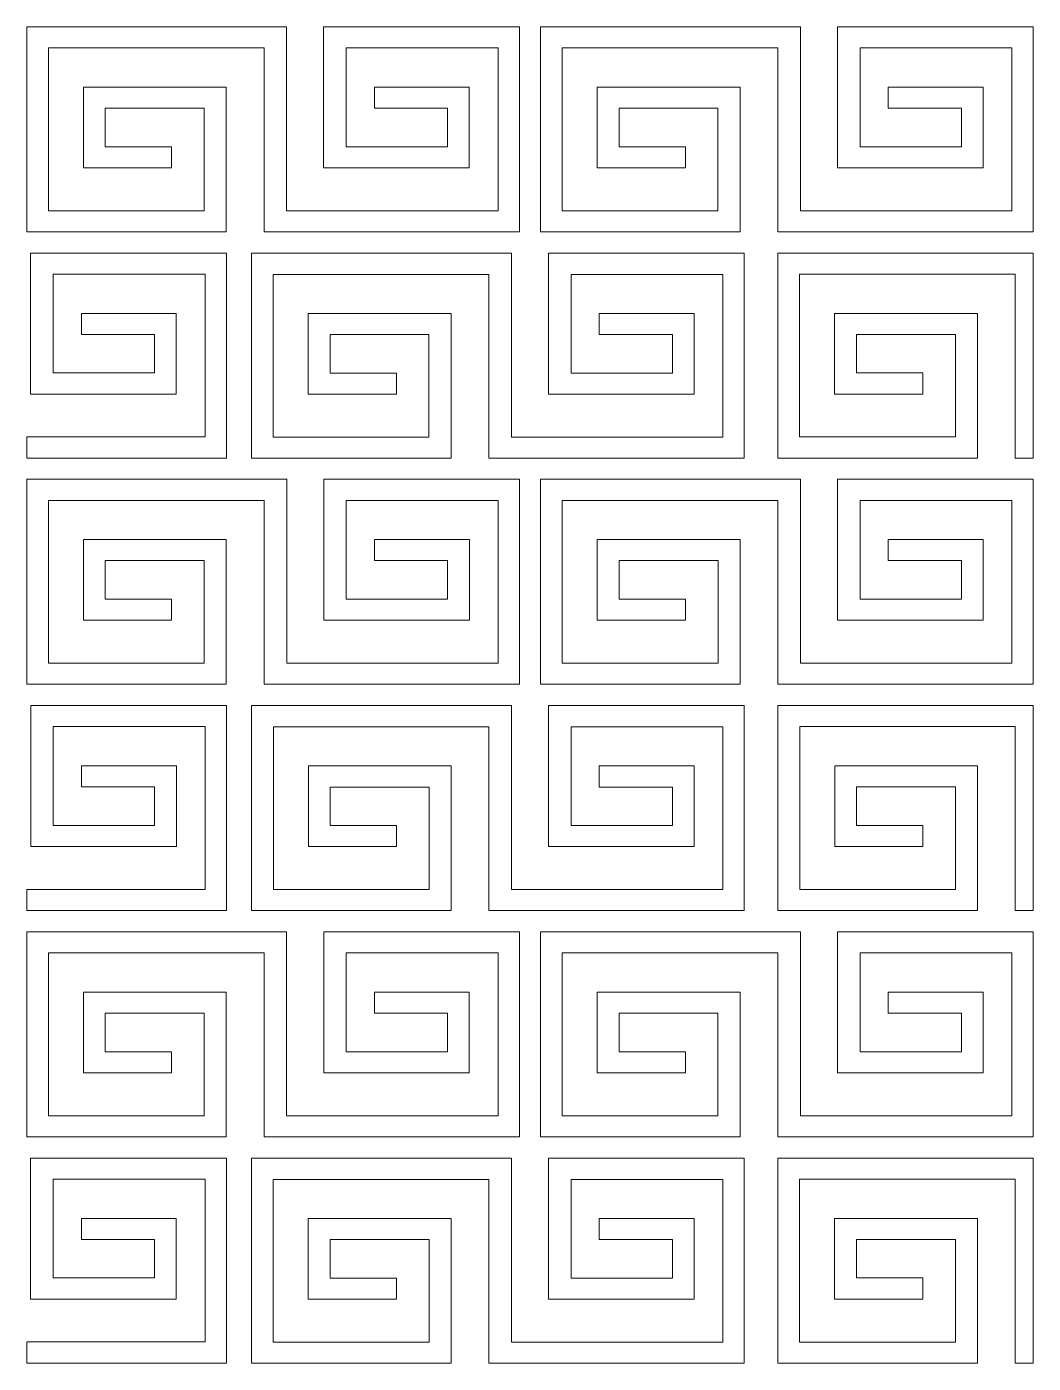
# Model space of a CAD drawing. Header units: centimetres. Extents: x -91 to 91, y -115 to 115.
# Drawn here: x 5.1 to 90.8, y -114.6 to -0.9 of the extents above; entities that cross this region are included whole.
import ezdxf

# ---------------------------------------------------------------- set-up
doc = ezdxf.new("R2010")
doc.units = ezdxf.units.CM
doc.header["$MEASUREMENT"] = 0
doc.layers.add('layer 1', color=7, linetype='Continuous')

msp = doc.modelspace()

# ---------------------------------------------------------------- linework, layer by layer
at = {"layer": 'layer 1', "color": 177, "lineweight": 9}
for points, knots in [([(17.46894, -12.90943), (17.46894, -12.90943), (17.46894, -11.10879), (17.46894, -11.10879), (17.46894, -11.10879), (17.46894, -11.10879), (11.8181, -11.10879), (11.8181, -11.10879), (11.8181, -11.10879), (11.8181, -11.10879), (11.8181, -7.84029), (11.8181, -7.84029), (11.8181, -7.84029), (11.8181, -7.84029), (20.24269, -7.84028), (20.24269, -7.84028), (20.24269, -7.84028), (20.24269, -7.84028), (20.24269, -16.55642), (20.24269, -16.55642), (20.24269, -16.55642), (20.24269, -16.55642), (6.98907, -16.55642), (6.98907, -16.55642), (6.98907, -16.55642), (6.98907, -16.55642), (6.98908, -2.71167), (6.98908, -2.71167), (6.98908, -2.71167), (6.98908, -2.71167), (25.3444, -2.71167), (25.3444, -2.71167), (25.3444, -2.71167), (25.3444, -2.71167), (25.3444, -18.35682), (25.3444, -18.35682), (25.3444, -18.35682), (25.3444, -18.35682), (47.07592, -18.35682), (47.07592, -18.35682), (47.07592, -18.35682), (47.07592, -18.35682), (47.07592, -0.905), (47.07592, -0.905), (47.07592, -0.905), (47.07592, -0.905), (30.41442, -0.905), (30.41442, -0.905), (30.41442, -0.905), (30.41442, -0.905), (30.41442, -12.91051), (30.41442, -12.91051), (30.41442, -12.91051), (30.41442, -12.91051), (42.81248, -12.91051), (42.81248, -12.91051), (42.81248, -12.91051), (42.81248, -12.91051), (42.81248, -6.04247), (42.81248, -6.04247), (42.81248, -6.04247), (42.81248, -6.04247), (34.72987, -6.04247), (34.72987, -6.04247), (34.72987, -6.04247), (34.72987, -6.04247), (34.72987, -7.84072), (34.72987, -7.84072), (34.72987, -7.84072), (34.72987, -7.84072), (40.96248, -7.84028), (40.96248, -7.84028), (40.96248, -7.84028), (40.96248, -7.84028), (40.96265, -11.10904), (40.96265, -11.10904), (40.96265, -11.10904), (40.96265, -11.10904), (32.33236, -11.10904), (32.33236, -11.10904), (32.33236, -11.10904), (32.33236, -11.10904), (32.33235, -2.71238), (32.33235, -2.71238), (32.33235, -2.71238), (32.33235, -2.71238), (45.26076, -2.71238), (45.26076, -2.71238), (45.26076, -2.71238), (45.26076, -2.71238), (45.26075, -16.55588), (45.26075, -16.55588), (45.26075, -16.55588), (45.26075, -16.55588), (27.26212, -16.55601), (27.26212, -16.55601), (27.26212, -16.55601), (27.26212, -16.55601), (27.26212, -0.90527), (27.26212, -0.90527), (27.26212, -0.90527), (27.26212, -0.90527), (5.13985, -0.90505), (5.13985, -0.90505), (5.13985, -0.90505), (5.13985, -0.90505), (5.13985, -18.3544), (5.13985, -18.3544), (5.13985, -18.3544), (5.13985, -18.3544), (22.12537, -18.35467), (22.12537, -18.35467), (22.12537, -18.35467), (22.12537, -18.35467), (22.12537, -6.04339), (22.12537, -6.04339), (22.12537, -6.04339), (22.12537, -6.04339), (9.96878, -6.04247), (9.96878, -6.04247), (9.96878, -6.04247), (9.96878, -6.04247), (9.96878, -12.91051), (9.96878, -12.91051), (9.96878, -12.91051), (9.96878, -12.91051), (17.46894, -12.90943), (17.46894, -12.90943)], [0, 0, 0, 0, 0.03030303, 0.03030303, 0.03030303, 0.03030303, 0.060606061, 0.060606061, 0.060606061, 0.060606061, 0.090909091, 0.090909091, 0.090909091, 0.090909091, 0.121212121, 0.121212121, 0.121212121, 0.121212121, 0.151515152, 0.151515152, 0.151515152, 0.151515152, 0.181818182, 0.181818182, 0.181818182, 0.181818182, 0.212121212, 0.212121212, 0.212121212, 0.212121212, 0.242424242, 0.242424242, 0.242424242, 0.242424242, 0.272727273, 0.272727273, 0.272727273, 0.272727273, 0.303030303, 0.303030303, 0.303030303, 0.303030303, 0.333333333, 0.333333333, 0.333333333, 0.333333333, 0.363636364, 0.363636364, 0.363636364, 0.363636364, 0.393939394, 0.393939394, 0.393939394, 0.393939394, 0.424242424, 0.424242424, 0.424242424, 0.424242424, 0.454545455, 0.454545455, 0.454545455, 0.454545455, 0.484848485, 0.484848485, 0.484848485, 0.484848485, 0.515151515, 0.515151515, 0.515151515, 0.515151515, 0.545454545, 0.545454545, 0.545454545, 0.545454545, 0.575757576, 0.575757576, 0.575757576, 0.575757576, 0.606060606, 0.606060606, 0.606060606, 0.606060606, 0.636363636, 0.636363636, 0.636363636, 0.636363636, 0.666666667, 0.666666667, 0.666666667, 0.666666667, 0.696969697, 0.696969697, 0.696969697, 0.696969697, 0.727272727, 0.727272727, 0.727272727, 0.727272727, 0.757575758, 0.757575758, 0.757575758, 0.757575758, 0.787878788, 0.787878788, 0.787878788, 0.787878788, 0.818181818, 0.818181818, 0.818181818, 0.818181818, 0.848484848, 0.848484848, 0.848484848, 0.848484848, 0.878787879, 0.878787879, 0.878787879, 0.878787879, 0.909090909, 0.909090909, 0.909090909, 0.909090909, 0.939393939, 0.939393939, 0.939393939, 0.939393939, 1, 1, 1, 1]), ([(61.20451, -12.90943), (61.20451, -12.90943), (61.20451, -11.10879), (61.20451, -11.10879), (61.20451, -11.10879), (61.20451, -11.10879), (55.55367, -11.10879), (55.55367, -11.10879), (55.55367, -11.10879), (55.55367, -11.10879), (55.55367, -7.84029), (55.55367, -7.84029), (55.55367, -7.84029), (55.55367, -7.84029), (63.97826, -7.84028), (63.97826, -7.84028), (63.97826, -7.84028), (63.97826, -7.84028), (63.97826, -16.55642), (63.97826, -16.55642), (63.97826, -16.55642), (63.97826, -16.55642), (50.72464, -16.55642), (50.72464, -16.55642), (50.72464, -16.55642), (50.72464, -16.55642), (50.72465, -2.71167), (50.72465, -2.71167), (50.72465, -2.71167), (50.72465, -2.71167), (69.07997, -2.71167), (69.07997, -2.71167), (69.07997, -2.71167), (69.07997, -2.71167), (69.07997, -18.35682), (69.07997, -18.35682), (69.07997, -18.35682), (69.07997, -18.35682), (90.81149, -18.35682), (90.81149, -18.35682), (90.81149, -18.35682), (90.81149, -18.35682), (90.81149, -0.905), (90.81149, -0.905), (90.81149, -0.905), (90.81149, -0.905), (74.14999, -0.905), (74.14999, -0.905), (74.14999, -0.905), (74.14999, -0.905), (74.14999, -12.91051), (74.14999, -12.91051), (74.14999, -12.91051), (74.14999, -12.91051), (86.54805, -12.91051), (86.54805, -12.91051), (86.54805, -12.91051), (86.54805, -12.91051), (86.54805, -6.04247), (86.54805, -6.04247), (86.54805, -6.04247), (86.54805, -6.04247), (78.46544, -6.04247), (78.46544, -6.04247), (78.46544, -6.04247), (78.46544, -6.04247), (78.46544, -7.84072), (78.46544, -7.84072), (78.46544, -7.84072), (78.46544, -7.84072), (84.69805, -7.84028), (84.69805, -7.84028), (84.69805, -7.84028), (84.69805, -7.84028), (84.69822, -11.10904), (84.69822, -11.10904), (84.69822, -11.10904), (84.69822, -11.10904), (76.06793, -11.10904), (76.06793, -11.10904), (76.06793, -11.10904), (76.06793, -11.10904), (76.06792, -2.71238), (76.06792, -2.71238), (76.06792, -2.71238), (76.06792, -2.71238), (88.99633, -2.71238), (88.99633, -2.71238), (88.99633, -2.71238), (88.99633, -2.71238), (88.99632, -16.55588), (88.99632, -16.55588), (88.99632, -16.55588), (88.99632, -16.55588), (70.99769, -16.55601), (70.99769, -16.55601), (70.99769, -16.55601), (70.99769, -16.55601), (70.99769, -0.90527), (70.99769, -0.90527), (70.99769, -0.90527), (70.99769, -0.90527), (48.87542, -0.90505), (48.87542, -0.90505), (48.87542, -0.90505), (48.87542, -0.90505), (48.87542, -18.3544), (48.87542, -18.3544), (48.87542, -18.3544), (48.87542, -18.3544), (65.86094, -18.35467), (65.86094, -18.35467), (65.86094, -18.35467), (65.86094, -18.35467), (65.86094, -6.04339), (65.86094, -6.04339), (65.86094, -6.04339), (65.86094, -6.04339), (53.70435, -6.04247), (53.70435, -6.04247), (53.70435, -6.04247), (53.70435, -6.04247), (53.70435, -12.91051), (53.70435, -12.91051), (53.70435, -12.91051), (53.70435, -12.91051), (61.20451, -12.90943), (61.20451, -12.90943)], [0, 0, 0, 0, 0.03030303, 0.03030303, 0.03030303, 0.03030303, 0.060606061, 0.060606061, 0.060606061, 0.060606061, 0.090909091, 0.090909091, 0.090909091, 0.090909091, 0.121212121, 0.121212121, 0.121212121, 0.121212121, 0.151515152, 0.151515152, 0.151515152, 0.151515152, 0.181818182, 0.181818182, 0.181818182, 0.181818182, 0.212121212, 0.212121212, 0.212121212, 0.212121212, 0.242424242, 0.242424242, 0.242424242, 0.242424242, 0.272727273, 0.272727273, 0.272727273, 0.272727273, 0.303030303, 0.303030303, 0.303030303, 0.303030303, 0.333333333, 0.333333333, 0.333333333, 0.333333333, 0.363636364, 0.363636364, 0.363636364, 0.363636364, 0.393939394, 0.393939394, 0.393939394, 0.393939394, 0.424242424, 0.424242424, 0.424242424, 0.424242424, 0.454545455, 0.454545455, 0.454545455, 0.454545455, 0.484848485, 0.484848485, 0.484848485, 0.484848485, 0.515151515, 0.515151515, 0.515151515, 0.515151515, 0.545454545, 0.545454545, 0.545454545, 0.545454545, 0.575757576, 0.575757576, 0.575757576, 0.575757576, 0.606060606, 0.606060606, 0.606060606, 0.606060606, 0.636363636, 0.636363636, 0.636363636, 0.636363636, 0.666666667, 0.666666667, 0.666666667, 0.666666667, 0.696969697, 0.696969697, 0.696969697, 0.696969697, 0.727272727, 0.727272727, 0.727272727, 0.727272727, 0.757575758, 0.757575758, 0.757575758, 0.757575758, 0.787878788, 0.787878788, 0.787878788, 0.787878788, 0.818181818, 0.818181818, 0.818181818, 0.818181818, 0.848484848, 0.848484848, 0.848484848, 0.848484848, 0.878787879, 0.878787879, 0.878787879, 0.878787879, 0.909090909, 0.909090909, 0.909090909, 0.909090909, 0.939393939, 0.939393939, 0.939393939, 0.939393939, 1, 1, 1, 1]), ([(5.14456, -37.6067), (5.14456, -37.6067), (22.13512, -37.60717), (22.13512, -37.60717), (22.13512, -37.60717), (22.13512, -37.60717), (22.13512, -20.15535), (22.13512, -20.15535), (22.13512, -20.15535), (22.13512, -20.15535), (5.47362, -20.15535), (5.47362, -20.15535), (5.47362, -20.15535), (5.47362, -20.15535), (5.47362, -32.16086), (5.47362, -32.16086), (5.47362, -32.16086), (5.47362, -32.16086), (17.87168, -32.16086), (17.87168, -32.16086), (17.87168, -32.16086), (17.87168, -32.16086), (17.87168, -25.29282), (17.87168, -25.29282), (17.87168, -25.29282), (17.87168, -25.29282), (9.78907, -25.29282), (9.78907, -25.29282), (9.78907, -25.29282), (9.78907, -25.29282), (9.78907, -27.09107), (9.78907, -27.09107), (9.78907, -27.09107), (9.78907, -27.09107), (16.02168, -27.09063), (16.02168, -27.09063), (16.02168, -27.09063), (16.02168, -27.09063), (16.02185, -30.35939), (16.02185, -30.35939), (16.02185, -30.35939), (16.02185, -30.35939), (7.39156, -30.35939), (7.39156, -30.35939), (7.39156, -30.35939), (7.39156, -30.35939), (7.39155, -21.96273), (7.39155, -21.96273), (7.39155, -21.96273), (7.39155, -21.96273), (20.31996, -21.96273), (20.31996, -21.96273), (20.31996, -21.96273), (20.31996, -21.96273), (20.31995, -35.80623), (20.31995, -35.80623), (20.31995, -35.80623), (20.31995, -35.80623), (5.14456, -35.8067), (5.14456, -35.8067), (5.14456, -35.8067), (5.14456, -35.8067), (5.14456, -37.6067), (5.14456, -37.6067)], [0, 0, 0, 0, 0.058823529, 0.058823529, 0.058823529, 0.058823529, 0.117647059, 0.117647059, 0.117647059, 0.117647059, 0.176470588, 0.176470588, 0.176470588, 0.176470588, 0.235294118, 0.235294118, 0.235294118, 0.235294118, 0.294117647, 0.294117647, 0.294117647, 0.294117647, 0.352941176, 0.352941176, 0.352941176, 0.352941176, 0.411764706, 0.411764706, 0.411764706, 0.411764706, 0.470588235, 0.470588235, 0.470588235, 0.470588235, 0.529411765, 0.529411765, 0.529411765, 0.529411765, 0.588235294, 0.588235294, 0.588235294, 0.588235294, 0.647058824, 0.647058824, 0.647058824, 0.647058824, 0.705882353, 0.705882353, 0.705882353, 0.705882353, 0.764705882, 0.764705882, 0.764705882, 0.764705882, 0.823529412, 0.823529412, 0.823529412, 0.823529412, 0.882352941, 0.882352941, 0.882352941, 0.882352941, 1, 1, 1, 1]), ([(36.60681, -32.16866), (36.60681, -32.16866), (36.60681, -30.36802), (36.60681, -30.36802), (36.60681, -30.36802), (36.60681, -30.36802), (30.95597, -30.36802), (30.95597, -30.36802), (30.95597, -30.36802), (30.95597, -30.36802), (30.95597, -27.09952), (30.95597, -27.09952), (30.95597, -27.09952), (30.95597, -27.09952), (39.38056, -27.09951), (39.38056, -27.09951), (39.38056, -27.09951), (39.38056, -27.09951), (39.38056, -35.81565), (39.38056, -35.81565), (39.38056, -35.81565), (39.38056, -35.81565), (26.12694, -35.81565), (26.12694, -35.81565), (26.12694, -35.81565), (26.12694, -35.81565), (26.12695, -21.9709), (26.12695, -21.9709), (26.12695, -21.9709), (26.12695, -21.9709), (44.48227, -21.9709), (44.48227, -21.9709), (44.48227, -21.9709), (44.48227, -21.9709), (44.48227, -37.61605), (44.48227, -37.61605), (44.48227, -37.61605), (44.48227, -37.61605), (66.21379, -37.61605), (66.21379, -37.61605), (66.21379, -37.61605), (66.21379, -37.61605), (66.21379, -20.16423), (66.21379, -20.16423), (66.21379, -20.16423), (66.21379, -20.16423), (49.55229, -20.16423), (49.55229, -20.16423), (49.55229, -20.16423), (49.55229, -20.16423), (49.55229, -32.16974), (49.55229, -32.16974), (49.55229, -32.16974), (49.55229, -32.16974), (61.95035, -32.16974), (61.95035, -32.16974), (61.95035, -32.16974), (61.95035, -32.16974), (61.95035, -25.3017), (61.95035, -25.3017), (61.95035, -25.3017), (61.95035, -25.3017), (53.86774, -25.3017), (53.86774, -25.3017), (53.86774, -25.3017), (53.86774, -25.3017), (53.86774, -27.09995), (53.86774, -27.09995), (53.86774, -27.09995), (53.86774, -27.09995), (60.10035, -27.09951), (60.10035, -27.09951), (60.10035, -27.09951), (60.10035, -27.09951), (60.10052, -30.36827), (60.10052, -30.36827), (60.10052, -30.36827), (60.10052, -30.36827), (51.47023, -30.36827), (51.47023, -30.36827), (51.47023, -30.36827), (51.47023, -30.36827), (51.47022, -21.97161), (51.47022, -21.97161), (51.47022, -21.97161), (51.47022, -21.97161), (64.39863, -21.97161), (64.39863, -21.97161), (64.39863, -21.97161), (64.39863, -21.97161), (64.39862, -35.81511), (64.39862, -35.81511), (64.39862, -35.81511), (64.39862, -35.81511), (46.39999, -35.81524), (46.39999, -35.81524), (46.39999, -35.81524), (46.39999, -35.81524), (46.39999, -20.1645), (46.39999, -20.1645), (46.39999, -20.1645), (46.39999, -20.1645), (24.27772, -20.16428), (24.27772, -20.16428), (24.27772, -20.16428), (24.27772, -20.16428), (24.27772, -37.61363), (24.27772, -37.61363), (24.27772, -37.61363), (24.27772, -37.61363), (41.26324, -37.6139), (41.26324, -37.6139), (41.26324, -37.6139), (41.26324, -37.6139), (41.26324, -25.30262), (41.26324, -25.30262), (41.26324, -25.30262), (41.26324, -25.30262), (29.10665, -25.3017), (29.10665, -25.3017), (29.10665, -25.3017), (29.10665, -25.3017), (29.10665, -32.16974), (29.10665, -32.16974), (29.10665, -32.16974), (29.10665, -32.16974), (36.60681, -32.16866), (36.60681, -32.16866)], [0, 0, 0, 0, 0.03030303, 0.03030303, 0.03030303, 0.03030303, 0.060606061, 0.060606061, 0.060606061, 0.060606061, 0.090909091, 0.090909091, 0.090909091, 0.090909091, 0.121212121, 0.121212121, 0.121212121, 0.121212121, 0.151515152, 0.151515152, 0.151515152, 0.151515152, 0.181818182, 0.181818182, 0.181818182, 0.181818182, 0.212121212, 0.212121212, 0.212121212, 0.212121212, 0.242424242, 0.242424242, 0.242424242, 0.242424242, 0.272727273, 0.272727273, 0.272727273, 0.272727273, 0.303030303, 0.303030303, 0.303030303, 0.303030303, 0.333333333, 0.333333333, 0.333333333, 0.333333333, 0.363636364, 0.363636364, 0.363636364, 0.363636364, 0.393939394, 0.393939394, 0.393939394, 0.393939394, 0.424242424, 0.424242424, 0.424242424, 0.424242424, 0.454545455, 0.454545455, 0.454545455, 0.454545455, 0.484848485, 0.484848485, 0.484848485, 0.484848485, 0.515151515, 0.515151515, 0.515151515, 0.515151515, 0.545454545, 0.545454545, 0.545454545, 0.545454545, 0.575757576, 0.575757576, 0.575757576, 0.575757576, 0.606060606, 0.606060606, 0.606060606, 0.606060606, 0.636363636, 0.636363636, 0.636363636, 0.636363636, 0.666666667, 0.666666667, 0.666666667, 0.666666667, 0.696969697, 0.696969697, 0.696969697, 0.696969697, 0.727272727, 0.727272727, 0.727272727, 0.727272727, 0.757575758, 0.757575758, 0.757575758, 0.757575758, 0.787878788, 0.787878788, 0.787878788, 0.787878788, 0.818181818, 0.818181818, 0.818181818, 0.818181818, 0.848484848, 0.848484848, 0.848484848, 0.848484848, 0.878787879, 0.878787879, 0.878787879, 0.878787879, 0.909090909, 0.909090909, 0.909090909, 0.909090909, 0.939393939, 0.939393939, 0.939393939, 0.939393939, 1, 1, 1, 1]), ([(90.81514, -20.15556), (90.81514, -20.15556), (69.07816, -20.15535), (69.07816, -20.15535), (69.07816, -20.15535), (69.07816, -20.15535), (69.07816, -37.6047), (69.07816, -37.6047), (69.07816, -37.6047), (69.07816, -37.6047), (86.06368, -37.60497), (86.06368, -37.60497), (86.06368, -37.60497), (86.06368, -37.60497), (86.06368, -25.29369), (86.06368, -25.29369), (86.06368, -25.29369), (86.06368, -25.29369), (73.90709, -25.29277), (73.90709, -25.29277), (73.90709, -25.29277), (73.90709, -25.29277), (73.90709, -32.16081), (73.90709, -32.16081), (73.90709, -32.16081), (73.90709, -32.16081), (81.40725, -32.15973), (81.40725, -32.15973), (81.40725, -32.15973), (81.40725, -32.15973), (81.40725, -30.35909), (81.40725, -30.35909), (81.40725, -30.35909), (81.40725, -30.35909), (75.75641, -30.35909), (75.75641, -30.35909), (75.75641, -30.35909), (75.75641, -30.35909), (75.75641, -27.09059), (75.75641, -27.09059), (75.75641, -27.09059), (75.75641, -27.09059), (84.181, -27.09058), (84.181, -27.09058), (84.181, -27.09058), (84.181, -27.09058), (84.181, -35.80672), (84.181, -35.80672), (84.181, -35.80672), (84.181, -35.80672), (70.92738, -35.80672), (70.92738, -35.80672), (70.92738, -35.80672), (70.92738, -35.80672), (70.92739, -21.96197), (70.92739, -21.96197), (70.92739, -21.96197), (70.92739, -21.96197), (89.28271, -21.96197), (89.28271, -21.96197), (89.28271, -21.96197), (89.28271, -21.96197), (89.28271, -37.60712), (89.28271, -37.60712), (89.28271, -37.60712), (89.28271, -37.60712), (90.81457, -37.60672), (90.81457, -37.60672), (90.81457, -37.60672), (90.81457, -37.60672), (90.81514, -20.15556), (90.81514, -20.15556)], [0, 0, 0, 0, 0.052631579, 0.052631579, 0.052631579, 0.052631579, 0.105263158, 0.105263158, 0.105263158, 0.105263158, 0.157894737, 0.157894737, 0.157894737, 0.157894737, 0.210526316, 0.210526316, 0.210526316, 0.210526316, 0.263157895, 0.263157895, 0.263157895, 0.263157895, 0.315789474, 0.315789474, 0.315789474, 0.315789474, 0.368421053, 0.368421053, 0.368421053, 0.368421053, 0.421052632, 0.421052632, 0.421052632, 0.421052632, 0.473684211, 0.473684211, 0.473684211, 0.473684211, 0.526315789, 0.526315789, 0.526315789, 0.526315789, 0.578947368, 0.578947368, 0.578947368, 0.578947368, 0.631578947, 0.631578947, 0.631578947, 0.631578947, 0.684210526, 0.684210526, 0.684210526, 0.684210526, 0.736842105, 0.736842105, 0.736842105, 0.736842105, 0.789473684, 0.789473684, 0.789473684, 0.789473684, 0.842105263, 0.842105263, 0.842105263, 0.842105263, 0.894736842, 0.894736842, 0.894736842, 0.894736842, 1, 1, 1, 1]), ([(17.47322, -51.39681), (17.47322, -51.39681), (17.47322, -49.59617), (17.47322, -49.59617), (17.47322, -49.59617), (17.47322, -49.59617), (11.82238, -49.59617), (11.82238, -49.59617), (11.82238, -49.59617), (11.82238, -49.59617), (11.82238, -46.32767), (11.82238, -46.32767), (11.82238, -46.32767), (11.82238, -46.32767), (20.24697, -46.32766), (20.24697, -46.32766), (20.24697, -46.32766), (20.24697, -46.32766), (20.24697, -55.0438), (20.24697, -55.0438), (20.24697, -55.0438), (20.24697, -55.0438), (6.99335, -55.0438), (6.99335, -55.0438), (6.99335, -55.0438), (6.99335, -55.0438), (6.99336, -41.19905), (6.99336, -41.19905), (6.99336, -41.19905), (6.99336, -41.19905), (25.34868, -41.19905), (25.34868, -41.19905), (25.34868, -41.19905), (25.34868, -41.19905), (25.34868, -56.8442), (25.34868, -56.8442), (25.34868, -56.8442), (25.34868, -56.8442), (47.0802, -56.8442), (47.0802, -56.8442), (47.0802, -56.8442), (47.0802, -56.8442), (47.0802, -39.39238), (47.0802, -39.39238), (47.0802, -39.39238), (47.0802, -39.39238), (30.4187, -39.39238), (30.4187, -39.39238), (30.4187, -39.39238), (30.4187, -39.39238), (30.4187, -51.39789), (30.4187, -51.39789), (30.4187, -51.39789), (30.4187, -51.39789), (42.81676, -51.39789), (42.81676, -51.39789), (42.81676, -51.39789), (42.81676, -51.39789), (42.81676, -44.52985), (42.81676, -44.52985), (42.81676, -44.52985), (42.81676, -44.52985), (34.73415, -44.52985), (34.73415, -44.52985), (34.73415, -44.52985), (34.73415, -44.52985), (34.73415, -46.3281), (34.73415, -46.3281), (34.73415, -46.3281), (34.73415, -46.3281), (40.96676, -46.32766), (40.96676, -46.32766), (40.96676, -46.32766), (40.96676, -46.32766), (40.96693, -49.59642), (40.96693, -49.59642), (40.96693, -49.59642), (40.96693, -49.59642), (32.33664, -49.59642), (32.33664, -49.59642), (32.33664, -49.59642), (32.33664, -49.59642), (32.33663, -41.19976), (32.33663, -41.19976), (32.33663, -41.19976), (32.33663, -41.19976), (45.26504, -41.19976), (45.26504, -41.19976), (45.26504, -41.19976), (45.26504, -41.19976), (45.26503, -55.04326), (45.26503, -55.04326), (45.26503, -55.04326), (45.26503, -55.04326), (27.2664, -55.04339), (27.2664, -55.04339), (27.2664, -55.04339), (27.2664, -55.04339), (27.2664, -39.39265), (27.2664, -39.39265), (27.2664, -39.39265), (27.2664, -39.39265), (5.14413, -39.39243), (5.14413, -39.39243), (5.14413, -39.39243), (5.14413, -39.39243), (5.14413, -56.84178), (5.14413, -56.84178), (5.14413, -56.84178), (5.14413, -56.84178), (22.12965, -56.84205), (22.12965, -56.84205), (22.12965, -56.84205), (22.12965, -56.84205), (22.12965, -44.53077), (22.12965, -44.53077), (22.12965, -44.53077), (22.12965, -44.53077), (9.97306, -44.52985), (9.97306, -44.52985), (9.97306, -44.52985), (9.97306, -44.52985), (9.97306, -51.39789), (9.97306, -51.39789), (9.97306, -51.39789), (9.97306, -51.39789), (17.47322, -51.39681), (17.47322, -51.39681)], [0, 0, 0, 0, 0.03030303, 0.03030303, 0.03030303, 0.03030303, 0.060606061, 0.060606061, 0.060606061, 0.060606061, 0.090909091, 0.090909091, 0.090909091, 0.090909091, 0.121212121, 0.121212121, 0.121212121, 0.121212121, 0.151515152, 0.151515152, 0.151515152, 0.151515152, 0.181818182, 0.181818182, 0.181818182, 0.181818182, 0.212121212, 0.212121212, 0.212121212, 0.212121212, 0.242424242, 0.242424242, 0.242424242, 0.242424242, 0.272727273, 0.272727273, 0.272727273, 0.272727273, 0.303030303, 0.303030303, 0.303030303, 0.303030303, 0.333333333, 0.333333333, 0.333333333, 0.333333333, 0.363636364, 0.363636364, 0.363636364, 0.363636364, 0.393939394, 0.393939394, 0.393939394, 0.393939394, 0.424242424, 0.424242424, 0.424242424, 0.424242424, 0.454545455, 0.454545455, 0.454545455, 0.454545455, 0.484848485, 0.484848485, 0.484848485, 0.484848485, 0.515151515, 0.515151515, 0.515151515, 0.515151515, 0.545454545, 0.545454545, 0.545454545, 0.545454545, 0.575757576, 0.575757576, 0.575757576, 0.575757576, 0.606060606, 0.606060606, 0.606060606, 0.606060606, 0.636363636, 0.636363636, 0.636363636, 0.636363636, 0.666666667, 0.666666667, 0.666666667, 0.666666667, 0.696969697, 0.696969697, 0.696969697, 0.696969697, 0.727272727, 0.727272727, 0.727272727, 0.727272727, 0.757575758, 0.757575758, 0.757575758, 0.757575758, 0.787878788, 0.787878788, 0.787878788, 0.787878788, 0.818181818, 0.818181818, 0.818181818, 0.818181818, 0.848484848, 0.848484848, 0.848484848, 0.848484848, 0.878787879, 0.878787879, 0.878787879, 0.878787879, 0.909090909, 0.909090909, 0.909090909, 0.909090909, 0.939393939, 0.939393939, 0.939393939, 0.939393939, 1, 1, 1, 1]), ([(61.20879, -51.39681), (61.20879, -51.39681), (61.20879, -49.59617), (61.20879, -49.59617), (61.20879, -49.59617), (61.20879, -49.59617), (55.55795, -49.59617), (55.55795, -49.59617), (55.55795, -49.59617), (55.55795, -49.59617), (55.55795, -46.32767), (55.55795, -46.32767), (55.55795, -46.32767), (55.55795, -46.32767), (63.98254, -46.32766), (63.98254, -46.32766), (63.98254, -46.32766), (63.98254, -46.32766), (63.98254, -55.0438), (63.98254, -55.0438), (63.98254, -55.0438), (63.98254, -55.0438), (50.72892, -55.0438), (50.72892, -55.0438), (50.72892, -55.0438), (50.72892, -55.0438), (50.72893, -41.19905), (50.72893, -41.19905), (50.72893, -41.19905), (50.72893, -41.19905), (69.08425, -41.19905), (69.08425, -41.19905), (69.08425, -41.19905), (69.08425, -41.19905), (69.08425, -56.8442), (69.08425, -56.8442), (69.08425, -56.8442), (69.08425, -56.8442), (90.81577, -56.8442), (90.81577, -56.8442), (90.81577, -56.8442), (90.81577, -56.8442), (90.81577, -39.39238), (90.81577, -39.39238), (90.81577, -39.39238), (90.81577, -39.39238), (74.15427, -39.39238), (74.15427, -39.39238), (74.15427, -39.39238), (74.15427, -39.39238), (74.15427, -51.39789), (74.15427, -51.39789), (74.15427, -51.39789), (74.15427, -51.39789), (86.55233, -51.39789), (86.55233, -51.39789), (86.55233, -51.39789), (86.55233, -51.39789), (86.55233, -44.52985), (86.55233, -44.52985), (86.55233, -44.52985), (86.55233, -44.52985), (78.46972, -44.52985), (78.46972, -44.52985), (78.46972, -44.52985), (78.46972, -44.52985), (78.46972, -46.3281), (78.46972, -46.3281), (78.46972, -46.3281), (78.46972, -46.3281), (84.70233, -46.32766), (84.70233, -46.32766), (84.70233, -46.32766), (84.70233, -46.32766), (84.7025, -49.59642), (84.7025, -49.59642), (84.7025, -49.59642), (84.7025, -49.59642), (76.07221, -49.59642), (76.07221, -49.59642), (76.07221, -49.59642), (76.07221, -49.59642), (76.0722, -41.19976), (76.0722, -41.19976), (76.0722, -41.19976), (76.0722, -41.19976), (89.00061, -41.19976), (89.00061, -41.19976), (89.00061, -41.19976), (89.00061, -41.19976), (89.0006, -55.04326), (89.0006, -55.04326), (89.0006, -55.04326), (89.0006, -55.04326), (71.00197, -55.04339), (71.00197, -55.04339), (71.00197, -55.04339), (71.00197, -55.04339), (71.00197, -39.39265), (71.00197, -39.39265), (71.00197, -39.39265), (71.00197, -39.39265), (48.8797, -39.39243), (48.8797, -39.39243), (48.8797, -39.39243), (48.8797, -39.39243), (48.8797, -56.84178), (48.8797, -56.84178), (48.8797, -56.84178), (48.8797, -56.84178), (65.86522, -56.84205), (65.86522, -56.84205), (65.86522, -56.84205), (65.86522, -56.84205), (65.86522, -44.53077), (65.86522, -44.53077), (65.86522, -44.53077), (65.86522, -44.53077), (53.70863, -44.52985), (53.70863, -44.52985), (53.70863, -44.52985), (53.70863, -44.52985), (53.70863, -51.39789), (53.70863, -51.39789), (53.70863, -51.39789), (53.70863, -51.39789), (61.20879, -51.39681), (61.20879, -51.39681)], [0, 0, 0, 0, 0.03030303, 0.03030303, 0.03030303, 0.03030303, 0.060606061, 0.060606061, 0.060606061, 0.060606061, 0.090909091, 0.090909091, 0.090909091, 0.090909091, 0.121212121, 0.121212121, 0.121212121, 0.121212121, 0.151515152, 0.151515152, 0.151515152, 0.151515152, 0.181818182, 0.181818182, 0.181818182, 0.181818182, 0.212121212, 0.212121212, 0.212121212, 0.212121212, 0.242424242, 0.242424242, 0.242424242, 0.242424242, 0.272727273, 0.272727273, 0.272727273, 0.272727273, 0.303030303, 0.303030303, 0.303030303, 0.303030303, 0.333333333, 0.333333333, 0.333333333, 0.333333333, 0.363636364, 0.363636364, 0.363636364, 0.363636364, 0.393939394, 0.393939394, 0.393939394, 0.393939394, 0.424242424, 0.424242424, 0.424242424, 0.424242424, 0.454545455, 0.454545455, 0.454545455, 0.454545455, 0.484848485, 0.484848485, 0.484848485, 0.484848485, 0.515151515, 0.515151515, 0.515151515, 0.515151515, 0.545454545, 0.545454545, 0.545454545, 0.545454545, 0.575757576, 0.575757576, 0.575757576, 0.575757576, 0.606060606, 0.606060606, 0.606060606, 0.606060606, 0.636363636, 0.636363636, 0.636363636, 0.636363636, 0.666666667, 0.666666667, 0.666666667, 0.666666667, 0.696969697, 0.696969697, 0.696969697, 0.696969697, 0.727272727, 0.727272727, 0.727272727, 0.727272727, 0.757575758, 0.757575758, 0.757575758, 0.757575758, 0.787878788, 0.787878788, 0.787878788, 0.787878788, 0.818181818, 0.818181818, 0.818181818, 0.818181818, 0.848484848, 0.848484848, 0.848484848, 0.848484848, 0.878787879, 0.878787879, 0.878787879, 0.878787879, 0.909090909, 0.909090909, 0.909090909, 0.909090909, 0.939393939, 0.939393939, 0.939393939, 0.939393939, 1, 1, 1, 1]), ([(5.14465, -74.29347), (5.14465, -74.29347), (20.32423, -74.29361), (20.32423, -74.29361), (20.32423, -74.29361), (20.32423, -74.29361), (20.32424, -60.45011), (20.32424, -60.45011), (20.32424, -60.45011), (20.32424, -60.45011), (7.39583, -60.45011), (7.39583, -60.45011), (7.39583, -60.45011), (7.39583, -60.45011), (7.39584, -68.84677), (7.39584, -68.84677), (7.39584, -68.84677), (7.39584, -68.84677), (16.02613, -68.84677), (16.02613, -68.84677), (16.02613, -68.84677), (16.02613, -68.84677), (16.02596, -65.57801), (16.02596, -65.57801), (16.02596, -65.57801), (16.02596, -65.57801), (9.79335, -65.57845), (9.79335, -65.57845), (9.79335, -65.57845), (9.79335, -65.57845), (9.79335, -63.7802), (9.79335, -63.7802), (9.79335, -63.7802), (9.79335, -63.7802), (17.87596, -63.7802), (17.87596, -63.7802), (17.87596, -63.7802), (17.87596, -63.7802), (17.87596, -70.64824), (17.87596, -70.64824), (17.87596, -70.64824), (17.87596, -70.64824), (5.4779, -70.64824), (5.4779, -70.64824), (5.4779, -70.64824), (5.4779, -70.64824), (5.4779, -58.64273), (5.4779, -58.64273), (5.4779, -58.64273), (5.4779, -58.64273), (22.1394, -58.64273), (22.1394, -58.64273), (22.1394, -58.64273), (22.1394, -58.64273), (22.1394, -76.09455), (22.1394, -76.09455), (22.1394, -76.09455), (22.1394, -76.09455), (5.14454, -76.09456), (5.14454, -76.09456), (5.14454, -76.09456), (5.14454, -76.09456), (5.14465, -74.29347), (5.14465, -74.29347)], [0, 0, 0, 0, 0.058823529, 0.058823529, 0.058823529, 0.058823529, 0.117647059, 0.117647059, 0.117647059, 0.117647059, 0.176470588, 0.176470588, 0.176470588, 0.176470588, 0.235294118, 0.235294118, 0.235294118, 0.235294118, 0.294117647, 0.294117647, 0.294117647, 0.294117647, 0.352941176, 0.352941176, 0.352941176, 0.352941176, 0.411764706, 0.411764706, 0.411764706, 0.411764706, 0.470588235, 0.470588235, 0.470588235, 0.470588235, 0.529411765, 0.529411765, 0.529411765, 0.529411765, 0.588235294, 0.588235294, 0.588235294, 0.588235294, 0.647058824, 0.647058824, 0.647058824, 0.647058824, 0.705882353, 0.705882353, 0.705882353, 0.705882353, 0.764705882, 0.764705882, 0.764705882, 0.764705882, 0.823529412, 0.823529412, 0.823529412, 0.823529412, 0.882352941, 0.882352941, 0.882352941, 0.882352941, 1, 1, 1, 1]), ([(36.61109, -70.65604), (36.61109, -70.65604), (36.61109, -68.8554), (36.61109, -68.8554), (36.61109, -68.8554), (36.61109, -68.8554), (30.96025, -68.8554), (30.96025, -68.8554), (30.96025, -68.8554), (30.96025, -68.8554), (30.96025, -65.5869), (30.96025, -65.5869), (30.96025, -65.5869), (30.96025, -65.5869), (39.38484, -65.58689), (39.38484, -65.58689), (39.38484, -65.58689), (39.38484, -65.58689), (39.38484, -74.30303), (39.38484, -74.30303), (39.38484, -74.30303), (39.38484, -74.30303), (26.13122, -74.30303), (26.13122, -74.30303), (26.13122, -74.30303), (26.13122, -74.30303), (26.13123, -60.45828), (26.13123, -60.45828), (26.13123, -60.45828), (26.13123, -60.45828), (44.48655, -60.45828), (44.48655, -60.45828), (44.48655, -60.45828), (44.48655, -60.45828), (44.48655, -76.10343), (44.48655, -76.10343), (44.48655, -76.10343), (44.48655, -76.10343), (66.21807, -76.10343), (66.21807, -76.10343), (66.21807, -76.10343), (66.21807, -76.10343), (66.21807, -58.65161), (66.21807, -58.65161), (66.21807, -58.65161), (66.21807, -58.65161), (49.55657, -58.65161), (49.55657, -58.65161), (49.55657, -58.65161), (49.55657, -58.65161), (49.55657, -70.65712), (49.55657, -70.65712), (49.55657, -70.65712), (49.55657, -70.65712), (61.95463, -70.65712), (61.95463, -70.65712), (61.95463, -70.65712), (61.95463, -70.65712), (61.95463, -63.78908), (61.95463, -63.78908), (61.95463, -63.78908), (61.95463, -63.78908), (53.87202, -63.78908), (53.87202, -63.78908), (53.87202, -63.78908), (53.87202, -63.78908), (53.87202, -65.58733), (53.87202, -65.58733), (53.87202, -65.58733), (53.87202, -65.58733), (60.10463, -65.58689), (60.10463, -65.58689), (60.10463, -65.58689), (60.10463, -65.58689), (60.1048, -68.85565), (60.1048, -68.85565), (60.1048, -68.85565), (60.1048, -68.85565), (51.47451, -68.85565), (51.47451, -68.85565), (51.47451, -68.85565), (51.47451, -68.85565), (51.4745, -60.45899), (51.4745, -60.45899), (51.4745, -60.45899), (51.4745, -60.45899), (64.40291, -60.45899), (64.40291, -60.45899), (64.40291, -60.45899), (64.40291, -60.45899), (64.4029, -74.30249), (64.4029, -74.30249), (64.4029, -74.30249), (64.4029, -74.30249), (46.40427, -74.30262), (46.40427, -74.30262), (46.40427, -74.30262), (46.40427, -74.30262), (46.40427, -58.65188), (46.40427, -58.65188), (46.40427, -58.65188), (46.40427, -58.65188), (24.282, -58.65166), (24.282, -58.65166), (24.282, -58.65166), (24.282, -58.65166), (24.282, -76.10101), (24.282, -76.10101), (24.282, -76.10101), (24.282, -76.10101), (41.26752, -76.10128), (41.26752, -76.10128), (41.26752, -76.10128), (41.26752, -76.10128), (41.26752, -63.79), (41.26752, -63.79), (41.26752, -63.79), (41.26752, -63.79), (29.11093, -63.78908), (29.11093, -63.78908), (29.11093, -63.78908), (29.11093, -63.78908), (29.11093, -70.65712), (29.11093, -70.65712), (29.11093, -70.65712), (29.11093, -70.65712), (36.61109, -70.65604), (36.61109, -70.65604)], [0, 0, 0, 0, 0.03030303, 0.03030303, 0.03030303, 0.03030303, 0.060606061, 0.060606061, 0.060606061, 0.060606061, 0.090909091, 0.090909091, 0.090909091, 0.090909091, 0.121212121, 0.121212121, 0.121212121, 0.121212121, 0.151515152, 0.151515152, 0.151515152, 0.151515152, 0.181818182, 0.181818182, 0.181818182, 0.181818182, 0.212121212, 0.212121212, 0.212121212, 0.212121212, 0.242424242, 0.242424242, 0.242424242, 0.242424242, 0.272727273, 0.272727273, 0.272727273, 0.272727273, 0.303030303, 0.303030303, 0.303030303, 0.303030303, 0.333333333, 0.333333333, 0.333333333, 0.333333333, 0.363636364, 0.363636364, 0.363636364, 0.363636364, 0.393939394, 0.393939394, 0.393939394, 0.393939394, 0.424242424, 0.424242424, 0.424242424, 0.424242424, 0.454545455, 0.454545455, 0.454545455, 0.454545455, 0.484848485, 0.484848485, 0.484848485, 0.484848485, 0.515151515, 0.515151515, 0.515151515, 0.515151515, 0.545454545, 0.545454545, 0.545454545, 0.545454545, 0.575757576, 0.575757576, 0.575757576, 0.575757576, 0.606060606, 0.606060606, 0.606060606, 0.606060606, 0.636363636, 0.636363636, 0.636363636, 0.636363636, 0.666666667, 0.666666667, 0.666666667, 0.666666667, 0.696969697, 0.696969697, 0.696969697, 0.696969697, 0.727272727, 0.727272727, 0.727272727, 0.727272727, 0.757575758, 0.757575758, 0.757575758, 0.757575758, 0.787878788, 0.787878788, 0.787878788, 0.787878788, 0.818181818, 0.818181818, 0.818181818, 0.818181818, 0.848484848, 0.848484848, 0.848484848, 0.848484848, 0.878787879, 0.878787879, 0.878787879, 0.878787879, 0.909090909, 0.909090909, 0.909090909, 0.909090909, 0.939393939, 0.939393939, 0.939393939, 0.939393939, 1, 1, 1, 1]), ([(90.81459, -58.64294), (90.81459, -58.64294), (69.08244, -58.64273), (69.08244, -58.64273), (69.08244, -58.64273), (69.08244, -58.64273), (69.08244, -76.09208), (69.08244, -76.09208), (69.08244, -76.09208), (69.08244, -76.09208), (86.06796, -76.09235), (86.06796, -76.09235), (86.06796, -76.09235), (86.06796, -76.09235), (86.06796, -63.78107), (86.06796, -63.78107), (86.06796, -63.78107), (86.06796, -63.78107), (73.91137, -63.78015), (73.91137, -63.78015), (73.91137, -63.78015), (73.91137, -63.78015), (73.91137, -70.64819), (73.91137, -70.64819), (73.91137, -70.64819), (73.91137, -70.64819), (81.41153, -70.64711), (81.41153, -70.64711), (81.41153, -70.64711), (81.41153, -70.64711), (81.41153, -68.84647), (81.41153, -68.84647), (81.41153, -68.84647), (81.41153, -68.84647), (75.76069, -68.84647), (75.76069, -68.84647), (75.76069, -68.84647), (75.76069, -68.84647), (75.76069, -65.57797), (75.76069, -65.57797), (75.76069, -65.57797), (75.76069, -65.57797), (84.18528, -65.57796), (84.18528, -65.57796), (84.18528, -65.57796), (84.18528, -65.57796), (84.18528, -74.2941), (84.18528, -74.2941), (84.18528, -74.2941), (84.18528, -74.2941), (70.93166, -74.2941), (70.93166, -74.2941), (70.93166, -74.2941), (70.93166, -74.2941), (70.93167, -60.44935), (70.93167, -60.44935), (70.93167, -60.44935), (70.93167, -60.44935), (89.28699, -60.44935), (89.28699, -60.44935), (89.28699, -60.44935), (89.28699, -60.44935), (89.28699, -76.0945), (89.28699, -76.0945), (89.28699, -76.0945), (89.28699, -76.0945), (90.81462, -76.0945), (90.81462, -76.0945), (90.81462, -76.0945), (90.81462, -76.0945), (90.81459, -58.64294), (90.81459, -58.64294)], [0, 0, 0, 0, 0.052631579, 0.052631579, 0.052631579, 0.052631579, 0.105263158, 0.105263158, 0.105263158, 0.105263158, 0.157894737, 0.157894737, 0.157894737, 0.157894737, 0.210526316, 0.210526316, 0.210526316, 0.210526316, 0.263157895, 0.263157895, 0.263157895, 0.263157895, 0.315789474, 0.315789474, 0.315789474, 0.315789474, 0.368421053, 0.368421053, 0.368421053, 0.368421053, 0.421052632, 0.421052632, 0.421052632, 0.421052632, 0.473684211, 0.473684211, 0.473684211, 0.473684211, 0.526315789, 0.526315789, 0.526315789, 0.526315789, 0.578947368, 0.578947368, 0.578947368, 0.578947368, 0.631578947, 0.631578947, 0.631578947, 0.631578947, 0.684210526, 0.684210526, 0.684210526, 0.684210526, 0.736842105, 0.736842105, 0.736842105, 0.736842105, 0.789473684, 0.789473684, 0.789473684, 0.789473684, 0.842105263, 0.842105263, 0.842105263, 0.842105263, 0.894736842, 0.894736842, 0.894736842, 0.894736842, 1, 1, 1, 1]), ([(17.47008, -89.90283), (17.47008, -89.90283), (17.47008, -88.10219), (17.47008, -88.10219), (17.47008, -88.10219), (17.47008, -88.10219), (11.81924, -88.10219), (11.81924, -88.10219), (11.81924, -88.10219), (11.81924, -88.10219), (11.81924, -84.83369), (11.81924, -84.83369), (11.81924, -84.83369), (11.81924, -84.83369), (20.24383, -84.83368), (20.24383, -84.83368), (20.24383, -84.83368), (20.24383, -84.83368), (20.24383, -93.54982), (20.24383, -93.54982), (20.24383, -93.54982), (20.24383, -93.54982), (6.99021, -93.54982), (6.99021, -93.54982), (6.99021, -93.54982), (6.99021, -93.54982), (6.99022, -79.70507), (6.99022, -79.70507), (6.99022, -79.70507), (6.99022, -79.70507), (25.34554, -79.70507), (25.34554, -79.70507), (25.34554, -79.70507), (25.34554, -79.70507), (25.34554, -95.35022), (25.34554, -95.35022), (25.34554, -95.35022), (25.34554, -95.35022), (47.07706, -95.35022), (47.07706, -95.35022), (47.07706, -95.35022), (47.07706, -95.35022), (47.07706, -77.8984), (47.07706, -77.8984), (47.07706, -77.8984), (47.07706, -77.8984), (30.41556, -77.8984), (30.41556, -77.8984), (30.41556, -77.8984), (30.41556, -77.8984), (30.41556, -89.90391), (30.41556, -89.90391), (30.41556, -89.90391), (30.41556, -89.90391), (42.81362, -89.90391), (42.81362, -89.90391), (42.81362, -89.90391), (42.81362, -89.90391), (42.81362, -83.03587), (42.81362, -83.03587), (42.81362, -83.03587), (42.81362, -83.03587), (34.73101, -83.03587), (34.73101, -83.03587), (34.73101, -83.03587), (34.73101, -83.03587), (34.73101, -84.83412), (34.73101, -84.83412), (34.73101, -84.83412), (34.73101, -84.83412), (40.96362, -84.83368), (40.96362, -84.83368), (40.96362, -84.83368), (40.96362, -84.83368), (40.96379, -88.10244), (40.96379, -88.10244), (40.96379, -88.10244), (40.96379, -88.10244), (32.3335, -88.10244), (32.3335, -88.10244), (32.3335, -88.10244), (32.3335, -88.10244), (32.33349, -79.70578), (32.33349, -79.70578), (32.33349, -79.70578), (32.33349, -79.70578), (45.2619, -79.70578), (45.2619, -79.70578), (45.2619, -79.70578), (45.2619, -79.70578), (45.26189, -93.54928), (45.26189, -93.54928), (45.26189, -93.54928), (45.26189, -93.54928), (27.26326, -93.54941), (27.26326, -93.54941), (27.26326, -93.54941), (27.26326, -93.54941), (27.26326, -77.89867), (27.26326, -77.89867), (27.26326, -77.89867), (27.26326, -77.89867), (5.14099, -77.89845), (5.14099, -77.89845), (5.14099, -77.89845), (5.14099, -77.89845), (5.14099, -95.3478), (5.14099, -95.3478), (5.14099, -95.3478), (5.14099, -95.3478), (22.12651, -95.34807), (22.12651, -95.34807), (22.12651, -95.34807), (22.12651, -95.34807), (22.12651, -83.03679), (22.12651, -83.03679), (22.12651, -83.03679), (22.12651, -83.03679), (9.96992, -83.03587), (9.96992, -83.03587), (9.96992, -83.03587), (9.96992, -83.03587), (9.96992, -89.90391), (9.96992, -89.90391), (9.96992, -89.90391), (9.96992, -89.90391), (17.47008, -89.90283), (17.47008, -89.90283)], [0, 0, 0, 0, 0.03030303, 0.03030303, 0.03030303, 0.03030303, 0.060606061, 0.060606061, 0.060606061, 0.060606061, 0.090909091, 0.090909091, 0.090909091, 0.090909091, 0.121212121, 0.121212121, 0.121212121, 0.121212121, 0.151515152, 0.151515152, 0.151515152, 0.151515152, 0.181818182, 0.181818182, 0.181818182, 0.181818182, 0.212121212, 0.212121212, 0.212121212, 0.212121212, 0.242424242, 0.242424242, 0.242424242, 0.242424242, 0.272727273, 0.272727273, 0.272727273, 0.272727273, 0.303030303, 0.303030303, 0.303030303, 0.303030303, 0.333333333, 0.333333333, 0.333333333, 0.333333333, 0.363636364, 0.363636364, 0.363636364, 0.363636364, 0.393939394, 0.393939394, 0.393939394, 0.393939394, 0.424242424, 0.424242424, 0.424242424, 0.424242424, 0.454545455, 0.454545455, 0.454545455, 0.454545455, 0.484848485, 0.484848485, 0.484848485, 0.484848485, 0.515151515, 0.515151515, 0.515151515, 0.515151515, 0.545454545, 0.545454545, 0.545454545, 0.545454545, 0.575757576, 0.575757576, 0.575757576, 0.575757576, 0.606060606, 0.606060606, 0.606060606, 0.606060606, 0.636363636, 0.636363636, 0.636363636, 0.636363636, 0.666666667, 0.666666667, 0.666666667, 0.666666667, 0.696969697, 0.696969697, 0.696969697, 0.696969697, 0.727272727, 0.727272727, 0.727272727, 0.727272727, 0.757575758, 0.757575758, 0.757575758, 0.757575758, 0.787878788, 0.787878788, 0.787878788, 0.787878788, 0.818181818, 0.818181818, 0.818181818, 0.818181818, 0.848484848, 0.848484848, 0.848484848, 0.848484848, 0.878787879, 0.878787879, 0.878787879, 0.878787879, 0.909090909, 0.909090909, 0.909090909, 0.909090909, 0.939393939, 0.939393939, 0.939393939, 0.939393939, 1, 1, 1, 1]), ([(61.20565, -89.90283), (61.20565, -89.90283), (61.20565, -88.10219), (61.20565, -88.10219), (61.20565, -88.10219), (61.20565, -88.10219), (55.55481, -88.10219), (55.55481, -88.10219), (55.55481, -88.10219), (55.55481, -88.10219), (55.55481, -84.83369), (55.55481, -84.83369), (55.55481, -84.83369), (55.55481, -84.83369), (63.9794, -84.83368), (63.9794, -84.83368), (63.9794, -84.83368), (63.9794, -84.83368), (63.9794, -93.54982), (63.9794, -93.54982), (63.9794, -93.54982), (63.9794, -93.54982), (50.72578, -93.54982), (50.72578, -93.54982), (50.72578, -93.54982), (50.72578, -93.54982), (50.72579, -79.70507), (50.72579, -79.70507), (50.72579, -79.70507), (50.72579, -79.70507), (69.08111, -79.70507), (69.08111, -79.70507), (69.08111, -79.70507), (69.08111, -79.70507), (69.08111, -95.35022), (69.08111, -95.35022), (69.08111, -95.35022), (69.08111, -95.35022), (90.81263, -95.35022), (90.81263, -95.35022), (90.81263, -95.35022), (90.81263, -95.35022), (90.81263, -77.8984), (90.81263, -77.8984), (90.81263, -77.8984), (90.81263, -77.8984), (74.15113, -77.8984), (74.15113, -77.8984), (74.15113, -77.8984), (74.15113, -77.8984), (74.15113, -89.90391), (74.15113, -89.90391), (74.15113, -89.90391), (74.15113, -89.90391), (86.54919, -89.90391), (86.54919, -89.90391), (86.54919, -89.90391), (86.54919, -89.90391), (86.54919, -83.03587), (86.54919, -83.03587), (86.54919, -83.03587), (86.54919, -83.03587), (78.46658, -83.03587), (78.46658, -83.03587), (78.46658, -83.03587), (78.46658, -83.03587), (78.46658, -84.83412), (78.46658, -84.83412), (78.46658, -84.83412), (78.46658, -84.83412), (84.69919, -84.83368), (84.69919, -84.83368), (84.69919, -84.83368), (84.69919, -84.83368), (84.69936, -88.10244), (84.69936, -88.10244), (84.69936, -88.10244), (84.69936, -88.10244), (76.06907, -88.10244), (76.06907, -88.10244), (76.06907, -88.10244), (76.06907, -88.10244), (76.06906, -79.70578), (76.06906, -79.70578), (76.06906, -79.70578), (76.06906, -79.70578), (88.99747, -79.70578), (88.99747, -79.70578), (88.99747, -79.70578), (88.99747, -79.70578), (88.99746, -93.54928), (88.99746, -93.54928), (88.99746, -93.54928), (88.99746, -93.54928), (70.99883, -93.54941), (70.99883, -93.54941), (70.99883, -93.54941), (70.99883, -93.54941), (70.99883, -77.89867), (70.99883, -77.89867), (70.99883, -77.89867), (70.99883, -77.89867), (48.87656, -77.89845), (48.87656, -77.89845), (48.87656, -77.89845), (48.87656, -77.89845), (48.87656, -95.3478), (48.87656, -95.3478), (48.87656, -95.3478), (48.87656, -95.3478), (65.86208, -95.34807), (65.86208, -95.34807), (65.86208, -95.34807), (65.86208, -95.34807), (65.86208, -83.03679), (65.86208, -83.03679), (65.86208, -83.03679), (65.86208, -83.03679), (53.70549, -83.03587), (53.70549, -83.03587), (53.70549, -83.03587), (53.70549, -83.03587), (53.70549, -89.90391), (53.70549, -89.90391), (53.70549, -89.90391), (53.70549, -89.90391), (61.20565, -89.90283), (61.20565, -89.90283)], [0, 0, 0, 0, 0.03030303, 0.03030303, 0.03030303, 0.03030303, 0.060606061, 0.060606061, 0.060606061, 0.060606061, 0.090909091, 0.090909091, 0.090909091, 0.090909091, 0.121212121, 0.121212121, 0.121212121, 0.121212121, 0.151515152, 0.151515152, 0.151515152, 0.151515152, 0.181818182, 0.181818182, 0.181818182, 0.181818182, 0.212121212, 0.212121212, 0.212121212, 0.212121212, 0.242424242, 0.242424242, 0.242424242, 0.242424242, 0.272727273, 0.272727273, 0.272727273, 0.272727273, 0.303030303, 0.303030303, 0.303030303, 0.303030303, 0.333333333, 0.333333333, 0.333333333, 0.333333333, 0.363636364, 0.363636364, 0.363636364, 0.363636364, 0.393939394, 0.393939394, 0.393939394, 0.393939394, 0.424242424, 0.424242424, 0.424242424, 0.424242424, 0.454545455, 0.454545455, 0.454545455, 0.454545455, 0.484848485, 0.484848485, 0.484848485, 0.484848485, 0.515151515, 0.515151515, 0.515151515, 0.515151515, 0.545454545, 0.545454545, 0.545454545, 0.545454545, 0.575757576, 0.575757576, 0.575757576, 0.575757576, 0.606060606, 0.606060606, 0.606060606, 0.606060606, 0.636363636, 0.636363636, 0.636363636, 0.636363636, 0.666666667, 0.666666667, 0.666666667, 0.666666667, 0.696969697, 0.696969697, 0.696969697, 0.696969697, 0.727272727, 0.727272727, 0.727272727, 0.727272727, 0.757575758, 0.757575758, 0.757575758, 0.757575758, 0.787878788, 0.787878788, 0.787878788, 0.787878788, 0.818181818, 0.818181818, 0.818181818, 0.818181818, 0.848484848, 0.848484848, 0.848484848, 0.848484848, 0.878787879, 0.878787879, 0.878787879, 0.878787879, 0.909090909, 0.909090909, 0.909090909, 0.909090909, 0.939393939, 0.939393939, 0.939393939, 0.939393939, 1, 1, 1, 1]), ([(5.14454, -112.79975), (5.14454, -112.79975), (20.32109, -112.79963), (20.32109, -112.79963), (20.32109, -112.79963), (20.32109, -112.79963), (20.3211, -98.95613), (20.3211, -98.95613), (20.3211, -98.95613), (20.3211, -98.95613), (7.39269, -98.95613), (7.39269, -98.95613), (7.39269, -98.95613), (7.39269, -98.95613), (7.3927, -107.35279), (7.3927, -107.35279), (7.3927, -107.35279), (7.3927, -107.35279), (16.02299, -107.35279), (16.02299, -107.35279), (16.02299, -107.35279), (16.02299, -107.35279), (16.02282, -104.08403), (16.02282, -104.08403), (16.02282, -104.08403), (16.02282, -104.08403), (9.79021, -104.08447), (9.79021, -104.08447), (9.79021, -104.08447), (9.79021, -104.08447), (9.79021, -102.28622), (9.79021, -102.28622), (9.79021, -102.28622), (9.79021, -102.28622), (17.87282, -102.28622), (17.87282, -102.28622), (17.87282, -102.28622), (17.87282, -102.28622), (17.87282, -109.15426), (17.87282, -109.15426), (17.87282, -109.15426), (17.87282, -109.15426), (5.47476, -109.15426), (5.47476, -109.15426), (5.47476, -109.15426), (5.47476, -109.15426), (5.47476, -97.14875), (5.47476, -97.14875), (5.47476, -97.14875), (5.47476, -97.14875), (22.13626, -97.14875), (22.13626, -97.14875), (22.13626, -97.14875), (22.13626, -97.14875), (22.13626, -114.60057), (22.13626, -114.60057), (22.13626, -114.60057), (22.13626, -114.60057), (5.14454, -114.60056), (5.14454, -114.60056), (5.14454, -114.60056), (5.14454, -114.60056), (5.14454, -112.79975), (5.14454, -112.79975)], [0, 0, 0, 0, 0.058823529, 0.058823529, 0.058823529, 0.058823529, 0.117647059, 0.117647059, 0.117647059, 0.117647059, 0.176470588, 0.176470588, 0.176470588, 0.176470588, 0.235294118, 0.235294118, 0.235294118, 0.235294118, 0.294117647, 0.294117647, 0.294117647, 0.294117647, 0.352941176, 0.352941176, 0.352941176, 0.352941176, 0.411764706, 0.411764706, 0.411764706, 0.411764706, 0.470588235, 0.470588235, 0.470588235, 0.470588235, 0.529411765, 0.529411765, 0.529411765, 0.529411765, 0.588235294, 0.588235294, 0.588235294, 0.588235294, 0.647058824, 0.647058824, 0.647058824, 0.647058824, 0.705882353, 0.705882353, 0.705882353, 0.705882353, 0.764705882, 0.764705882, 0.764705882, 0.764705882, 0.823529412, 0.823529412, 0.823529412, 0.823529412, 0.882352941, 0.882352941, 0.882352941, 0.882352941, 1, 1, 1, 1]), ([(36.60795, -109.16206), (36.60795, -109.16206), (36.60795, -107.36142), (36.60795, -107.36142), (36.60795, -107.36142), (36.60795, -107.36142), (30.95711, -107.36142), (30.95711, -107.36142), (30.95711, -107.36142), (30.95711, -107.36142), (30.95711, -104.09292), (30.95711, -104.09292), (30.95711, -104.09292), (30.95711, -104.09292), (39.3817, -104.09291), (39.3817, -104.09291), (39.3817, -104.09291), (39.3817, -104.09291), (39.3817, -112.80905), (39.3817, -112.80905), (39.3817, -112.80905), (39.3817, -112.80905), (26.12808, -112.80905), (26.12808, -112.80905), (26.12808, -112.80905), (26.12808, -112.80905), (26.12809, -98.9643), (26.12809, -98.9643), (26.12809, -98.9643), (26.12809, -98.9643), (44.48341, -98.9643), (44.48341, -98.9643), (44.48341, -98.9643), (44.48341, -98.9643), (44.48341, -114.60945), (44.48341, -114.60945), (44.48341, -114.60945), (44.48341, -114.60945), (66.21493, -114.60945), (66.21493, -114.60945), (66.21493, -114.60945), (66.21493, -114.60945), (66.21493, -97.15763), (66.21493, -97.15763), (66.21493, -97.15763), (66.21493, -97.15763), (49.55343, -97.15763), (49.55343, -97.15763), (49.55343, -97.15763), (49.55343, -97.15763), (49.55343, -109.16314), (49.55343, -109.16314), (49.55343, -109.16314), (49.55343, -109.16314), (61.95149, -109.16314), (61.95149, -109.16314), (61.95149, -109.16314), (61.95149, -109.16314), (61.95149, -102.2951), (61.95149, -102.2951), (61.95149, -102.2951), (61.95149, -102.2951), (53.86888, -102.2951), (53.86888, -102.2951), (53.86888, -102.2951), (53.86888, -102.2951), (53.86888, -104.09335), (53.86888, -104.09335), (53.86888, -104.09335), (53.86888, -104.09335), (60.10149, -104.09291), (60.10149, -104.09291), (60.10149, -104.09291), (60.10149, -104.09291), (60.10166, -107.36167), (60.10166, -107.36167), (60.10166, -107.36167), (60.10166, -107.36167), (51.47137, -107.36167), (51.47137, -107.36167), (51.47137, -107.36167), (51.47137, -107.36167), (51.47136, -98.96501), (51.47136, -98.96501), (51.47136, -98.96501), (51.47136, -98.96501), (64.39977, -98.96501), (64.39977, -98.96501), (64.39977, -98.96501), (64.39977, -98.96501), (64.39976, -112.80851), (64.39976, -112.80851), (64.39976, -112.80851), (64.39976, -112.80851), (46.40113, -112.80864), (46.40113, -112.80864), (46.40113, -112.80864), (46.40113, -112.80864), (46.40113, -97.1579), (46.40113, -97.1579), (46.40113, -97.1579), (46.40113, -97.1579), (24.27886, -97.15768), (24.27886, -97.15768), (24.27886, -97.15768), (24.27886, -97.15768), (24.27886, -114.60703), (24.27886, -114.60703), (24.27886, -114.60703), (24.27886, -114.60703), (41.26438, -114.6073), (41.26438, -114.6073), (41.26438, -114.6073), (41.26438, -114.6073), (41.26438, -102.29602), (41.26438, -102.29602), (41.26438, -102.29602), (41.26438, -102.29602), (29.10779, -102.2951), (29.10779, -102.2951), (29.10779, -102.2951), (29.10779, -102.2951), (29.10779, -109.16314), (29.10779, -109.16314), (29.10779, -109.16314), (29.10779, -109.16314), (36.60795, -109.16206), (36.60795, -109.16206)], [0, 0, 0, 0, 0.03030303, 0.03030303, 0.03030303, 0.03030303, 0.060606061, 0.060606061, 0.060606061, 0.060606061, 0.090909091, 0.090909091, 0.090909091, 0.090909091, 0.121212121, 0.121212121, 0.121212121, 0.121212121, 0.151515152, 0.151515152, 0.151515152, 0.151515152, 0.181818182, 0.181818182, 0.181818182, 0.181818182, 0.212121212, 0.212121212, 0.212121212, 0.212121212, 0.242424242, 0.242424242, 0.242424242, 0.242424242, 0.272727273, 0.272727273, 0.272727273, 0.272727273, 0.303030303, 0.303030303, 0.303030303, 0.303030303, 0.333333333, 0.333333333, 0.333333333, 0.333333333, 0.363636364, 0.363636364, 0.363636364, 0.363636364, 0.393939394, 0.393939394, 0.393939394, 0.393939394, 0.424242424, 0.424242424, 0.424242424, 0.424242424, 0.454545455, 0.454545455, 0.454545455, 0.454545455, 0.484848485, 0.484848485, 0.484848485, 0.484848485, 0.515151515, 0.515151515, 0.515151515, 0.515151515, 0.545454545, 0.545454545, 0.545454545, 0.545454545, 0.575757576, 0.575757576, 0.575757576, 0.575757576, 0.606060606, 0.606060606, 0.606060606, 0.606060606, 0.636363636, 0.636363636, 0.636363636, 0.636363636, 0.666666667, 0.666666667, 0.666666667, 0.666666667, 0.696969697, 0.696969697, 0.696969697, 0.696969697, 0.727272727, 0.727272727, 0.727272727, 0.727272727, 0.757575758, 0.757575758, 0.757575758, 0.757575758, 0.787878788, 0.787878788, 0.787878788, 0.787878788, 0.818181818, 0.818181818, 0.818181818, 0.818181818, 0.848484848, 0.848484848, 0.848484848, 0.848484848, 0.878787879, 0.878787879, 0.878787879, 0.878787879, 0.909090909, 0.909090909, 0.909090909, 0.909090909, 0.939393939, 0.939393939, 0.939393939, 0.939393939, 1, 1, 1, 1]), ([(90.812, -97.14896), (90.812, -97.14896), (69.0793, -97.14875), (69.0793, -97.14875), (69.0793, -97.14875), (69.0793, -97.14875), (69.0793, -114.5981), (69.0793, -114.5981), (69.0793, -114.5981), (69.0793, -114.5981), (86.06482, -114.59837), (86.06482, -114.59837), (86.06482, -114.59837), (86.06482, -114.59837), (86.06482, -102.28709), (86.06482, -102.28709), (86.06482, -102.28709), (86.06482, -102.28709), (73.90823, -102.28617), (73.90823, -102.28617), (73.90823, -102.28617), (73.90823, -102.28617), (73.90823, -109.15421), (73.90823, -109.15421), (73.90823, -109.15421), (73.90823, -109.15421), (81.40839, -109.15313), (81.40839, -109.15313), (81.40839, -109.15313), (81.40839, -109.15313), (81.40839, -107.35249), (81.40839, -107.35249), (81.40839, -107.35249), (81.40839, -107.35249), (75.75755, -107.35249), (75.75755, -107.35249), (75.75755, -107.35249), (75.75755, -107.35249), (75.75755, -104.08399), (75.75755, -104.08399), (75.75755, -104.08399), (75.75755, -104.08399), (84.18214, -104.08398), (84.18214, -104.08398), (84.18214, -104.08398), (84.18214, -104.08398), (84.18214, -112.80012), (84.18214, -112.80012), (84.18214, -112.80012), (84.18214, -112.80012), (70.92852, -112.80012), (70.92852, -112.80012), (70.92852, -112.80012), (70.92852, -112.80012), (70.92853, -98.95537), (70.92853, -98.95537), (70.92853, -98.95537), (70.92853, -98.95537), (89.28385, -98.95537), (89.28385, -98.95537), (89.28385, -98.95537), (89.28385, -98.95537), (89.28385, -114.60052), (89.28385, -114.60052), (89.28385, -114.60052), (89.28385, -114.60052), (90.81463, -114.60059), (90.81463, -114.60059), (90.81463, -114.60059), (90.81463, -114.60059), (90.812, -97.14896), (90.812, -97.14896)], [0, 0, 0, 0, 0.052631579, 0.052631579, 0.052631579, 0.052631579, 0.105263158, 0.105263158, 0.105263158, 0.105263158, 0.157894737, 0.157894737, 0.157894737, 0.157894737, 0.210526316, 0.210526316, 0.210526316, 0.210526316, 0.263157895, 0.263157895, 0.263157895, 0.263157895, 0.315789474, 0.315789474, 0.315789474, 0.315789474, 0.368421053, 0.368421053, 0.368421053, 0.368421053, 0.421052632, 0.421052632, 0.421052632, 0.421052632, 0.473684211, 0.473684211, 0.473684211, 0.473684211, 0.526315789, 0.526315789, 0.526315789, 0.526315789, 0.578947368, 0.578947368, 0.578947368, 0.578947368, 0.631578947, 0.631578947, 0.631578947, 0.631578947, 0.684210526, 0.684210526, 0.684210526, 0.684210526, 0.736842105, 0.736842105, 0.736842105, 0.736842105, 0.789473684, 0.789473684, 0.789473684, 0.789473684, 0.842105263, 0.842105263, 0.842105263, 0.842105263, 0.894736842, 0.894736842, 0.894736842, 0.894736842, 1, 1, 1, 1])]:
    msp.add_open_spline(points, degree=3, knots=knots, dxfattribs=at)

doc.saveas('drawing.dxf')
